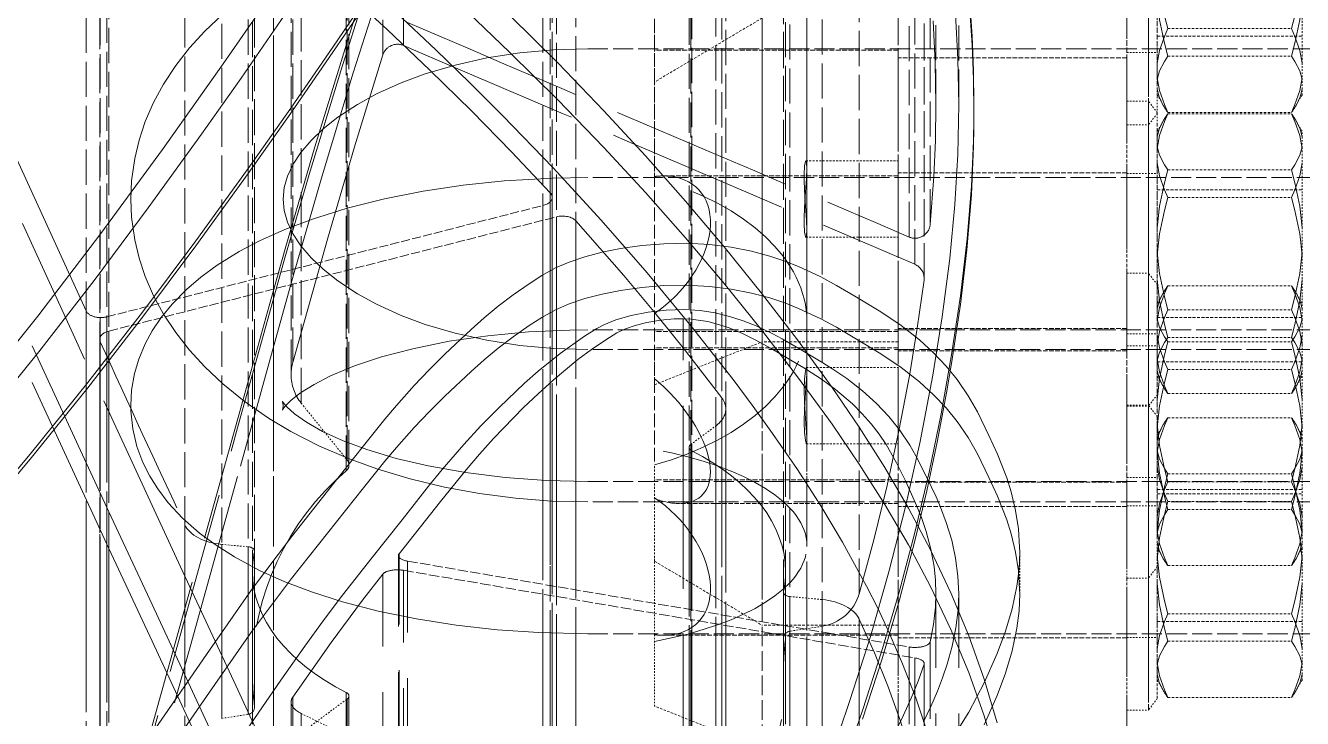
# Model space of a CAD drawing. Header units: millimetres. Extents: x 2913 to 35025, y 2470 to 25178.
# Drawn here: x 14540.7 to 14624.5, y 11922.1 to 11967.6 of the extents above; entities that cross this region are included whole.
import ezdxf

# ---------------------------------------------------------------- set-up
doc = ezdxf.new("R2010")
doc.units = ezdxf.units.MM
doc.linetypes.add('DASHED', pattern=[15, 12, -3])

# ---------------------------------------------------------------- blocks, each defined once
blk = doc.blocks.new('A$C637D7238')
at = {"color": 7, "linetype": 'DASHED', "lineweight": 13, "ltscale": 0.464721}
for p, q in [((198.301, 1132.197), (198.301, 1411.03)), ((213.301, 1132.197), (213.301, 1411.03))]:
    blk.add_line(p, q, dxfattribs=at)
at = {"color": 7, "linetype": 'DASHED', "lineweight": 13, "ltscale": 0.192189}
blk.add_line((164.47, 1179.779), (164.47, 1295.092), dxfattribs=at)
at = {"color": 7, "linetype": 'DASHED', "lineweight": 13, "ltscale": 0.192186}
blk.add_line((165.818, 1180.395), (165.818, 1295.707), dxfattribs=at)
at = {"color": 7, "linetype": 'DASHED', "lineweight": 13, "ltscale": 0.19221}
for p, q in [((200.769, 1176.542), (200.769, 1291.867)), ((202.269, 1176.521), (202.269, 1291.847))]:
    blk.add_line(p, q, dxfattribs=at)
at = {"color": 7, "linetype": 'DASHED', "lineweight": 13, "ltscale": 0.192253}
blk.add_line((200.394, 1168.654), (200.394, 1284.006), dxfattribs=at)
at = {"color": 7, "linetype": 'DASHED', "lineweight": 13, "ltscale": 0.192257}
for p, q in [((199.004, 1167.83), (199.004, 1283.184)), ((144.992, 1110.695), (144.992, 1226.049))]:
    blk.add_line(p, q, dxfattribs=at)
at = {"color": 7, "linetype": 'DASHED', "lineweight": 13, "ltscale": 0.192265}
blk.add_line((199.392, 1166.038), (199.392, 1281.397), dxfattribs=at)
at = {"color": 7, "linetype": 'DASHED', "lineweight": 13, "ltscale": 0.192269}
blk.add_line((199.99, 1164.997), (199.99, 1280.358), dxfattribs=at)
at = {"color": 7, "linetype": 'DASHED', "lineweight": 13, "ltscale": 0.192268}
blk.add_line((199.998, 1165.122), (199.998, 1280.483), dxfattribs=at)
at = {"color": 7, "linetype": 'DASHED', "lineweight": 13, "ltscale": 0.192289}
blk.add_line((158.556, 1159.595), (158.556, 1274.969), dxfattribs=at)
at = {"color": 7, "linetype": 'DASHED', "lineweight": 13, "ltscale": 0.192292}
blk.add_line((158.448, 1158.802), (158.448, 1274.177), dxfattribs=at)
at = {"color": 7, "linetype": 'DASHED', "lineweight": 13, "ltscale": 0.192297}
blk.add_line((159.11, 1156.932), (159.11, 1272.31), dxfattribs=at)
at = {"color": 7, "linetype": 'DASHED', "lineweight": 13, "ltscale": 0.192307}
blk.add_line((162.135, 1153.185), (162.135, 1268.569), dxfattribs=at)
at = {"color": 7, "linetype": 'DASHED', "lineweight": 13, "ltscale": 0.192308}
for p, q in [((162.245, 1152.873), (162.245, 1268.258)), ((184.565, 1125.623), (184.565, 1241.008)), ((184.675, 1125.312), (184.675, 1240.697))]:
    blk.add_line(p, q, dxfattribs=at)
at = {"color": 7, "linetype": 'DASHED', "lineweight": 13, "ltscale": 0.192309}
for p, q in [((162.069, 1152.494), (162.069, 1267.879)), ((184.741, 1126.001), (184.741, 1241.386))]:
    blk.add_line(p, q, dxfattribs=at)
at = {"color": 7, "linetype": 'DASHED', "lineweight": 13, "ltscale": 0.192321}
for p, q in [((195.729, 1144.426), (195.729, 1259.819)), ((151.464, 1134.099), (151.464, 1249.492))]:
    blk.add_line(p, q, dxfattribs=at)
at = {"color": 7, "linetype": 'DASHED', "lineweight": 13, "ltscale": 0.192323}
for p, q in [((191.187, 1141.969), (191.187, 1257.362)), ((193.301, 1142.293), (193.301, 1257.687)), ((190.764, 1141.478), (190.764, 1256.871)), ((190.768, 1141.415), (190.768, 1256.809)), ((155.905, 1139.238), (155.905, 1254.632)), ((190.905, 1139.24), (190.905, 1254.634)), ((156.043, 1137.063), (156.043, 1252.457)), ((156.047, 1137.001), (156.047, 1252.394)), ((153.896, 1136.245), (153.896, 1251.638)), ((155.623, 1136.51), (155.623, 1251.904))]:
    blk.add_line(p, q, dxfattribs=at)
at = {"color": 7, "linetype": 'DASHED', "lineweight": 13, "ltscale": 0.192303}
blk.add_line((186.314, 1123.289), (186.314, 1238.67), dxfattribs=at)
at = {"color": 7, "linetype": 'DASHED', "lineweight": 13, "ltscale": 0.192298}
blk.add_line((186.975, 1121.425), (186.975, 1236.803), dxfattribs=at)
at = {"color": 7, "linetype": 'DASHED', "lineweight": 13, "ltscale": 0.192294}
blk.add_line((186.716, 1120.215), (186.716, 1235.592), dxfattribs=at)
at = {"color": 7, "linetype": 'DASHED', "lineweight": 13, "ltscale": 0.192271}
blk.add_line((145.882, 1113.816), (145.882, 1229.179), dxfattribs=at)
at = {"color": 7, "linetype": 'DASHED', "lineweight": 13, "ltscale": 0.192272}
blk.add_line((145.917, 1114.076), (145.917, 1229.439), dxfattribs=at)
at = {"color": 7, "linetype": 'DASHED', "lineweight": 13, "ltscale": 0.192267}
blk.add_line((146.488, 1112.905), (146.488, 1228.266), dxfattribs=at)
at = {"color": 7, "linetype": 'DASHED', "lineweight": 13, "ltscale": 0.19226}
blk.add_line((146.351, 1111.346), (146.351, 1226.702), dxfattribs=at)
at = {"color": 7, "linetype": 'DASHED', "lineweight": 13, "ltscale": 0.106987}
for p, q in [((189.372, 1225.151), (189.372, 1160.958)), ((189.372, 1198.43), (189.372, 1134.238))]:
    blk.add_line(p, q, dxfattribs=at)
at = {"color": 7, "linetype": 'DASHED', "lineweight": 13, "ltscale": 0.192204}
blk.add_line((177.142, 1100.866), (177.142, 1216.188), dxfattribs=at)
at = {"color": 7, "linetype": 'DASHED', "lineweight": 13, "ltscale": 0.192201}
blk.add_line((175.866, 1100.423), (175.866, 1215.744), dxfattribs=at)
at = {"color": 7, "linetype": 'DASHED', "lineweight": 13, "ltscale": 0.192193}
blk.add_line((174.978, 1099.185), (174.978, 1214.501), dxfattribs=at)
at = {"color": 7, "linetype": 'DASHED', "lineweight": 13, "ltscale": 0.192184}
blk.add_line((175.461, 1097.798), (175.461, 1213.109), dxfattribs=at)
at = {"color": 7, "linetype": 'DASHED', "lineweight": 13, "ltscale": 0.192187}
blk.add_line((175.584, 1098.275), (175.584, 1213.588), dxfattribs=at)
at = {"color": 7, "linetype": 'DASHED', "lineweight": 13, "ltscale": 0.060293}
blk.add_line((192.301, 1208.503), (192.301, 1172.327), dxfattribs=at)
at = {"color": 7, "linetype": 'DASHED', "lineweight": 13, "ltscale": 0.328568}
blk.add_line((157.301, 1009.537), (157.301, 1206.678), dxfattribs=at)
at = {"color": 7, "linetype": 'DASHED', "lineweight": 13, "ltscale": 0.328569}
blk.add_line((192.301, 1009.537), (192.301, 1206.679), dxfattribs=at)
at = {"color": 7, "linetype": 'DASHED', "lineweight": 13, "ltscale": 0.068777}
blk.add_line((192.301, 1200.327), (192.301, 1159.061), dxfattribs=at)
at = {"color": 7, "linetype": 'DASHED', "lineweight": 13, "ltscale": 0.093789}
blk.add_line((189.372, 1198.627), (189.372, 1142.354), dxfattribs=at)
at = {"color": 7, "linetype": 'DASHED', "lineweight": 13, "ltscale": 0.374806}
for p, q in [((157.301, 973.363), (157.301, 1198.246)), ((192.301, 973.362), (192.301, 1198.246))]:
    blk.add_line(p, q, dxfattribs=at)
at = {"color": 7, "linetype": 'DASHED', "lineweight": 13, "ltscale": 0.075057}
blk.add_line((182.301, 1197.909), (182.301, 1152.875), dxfattribs=at)
at = {"color": 7, "linetype": 'DASHED', "lineweight": 13, "ltscale": 0.030065}
for p, q in [((213.301, 1177.148), (213.301, 1195.187)), ((214.725, 1177.148), (214.725, 1195.187)), ((214.725, 1175.187), (214.725, 1193.226)), ((213.301, 1147.41), (213.301, 1165.448)), ((214.725, 1147.41), (214.725, 1165.448)), ((214.725, 1145.449), (214.725, 1163.488))]:
    blk.add_line(p, q, dxfattribs=at)
at = {"color": 7, "linetype": 'DASHED', "lineweight": 13, "ltscale": 0.02781}
for p, q in [((215.301, 1177.751), (215.301, 1194.437)), ((215.301, 1148.012), (215.301, 1164.699))]:
    blk.add_line(p, q, dxfattribs=at)
at = {"color": 7, "linetype": 'DASHED', "lineweight": 13, "ltscale": 0.010101}
for p, q in [((215.301, 1179.233), (215.301, 1185.294)), ((224.801, 1179.233), (224.801, 1185.294)), ((215.301, 1149.495), (215.301, 1155.556)), ((224.801, 1149.495), (224.801, 1155.556)), ((215.301, 1140.844), (215.301, 1146.905)), ((224.801, 1140.844), (224.801, 1146.905))]:
    blk.add_line(p, q, dxfattribs=at)
at = {"color": 7, "linetype": 'DASHED', "lineweight": 13, "ltscale": 0.013712}
for p, q in [((189.372, 1182.203), (182.301, 1177.998)), ((182.301, 1146.56), (189.372, 1142.354))]:
    blk.add_line(p, q, dxfattribs=at)
at = {"color": 7, "linetype": 'DASHED', "lineweight": 13, "ltscale": 0.006839}
blk.add_line((182.301, 1182.101), (182.301, 1177.998), dxfattribs=at)
at = {"color": 7, "linetype": 'DASHED', "lineweight": 13, "ltscale": 0.066415}
blk.add_line((198.301, 1182.203), (198.301, 1142.354), dxfattribs=at)
at = {"color": 7, "linetype": 'DASHED', "lineweight": 13, "ltscale": 0.015833}
for p, q in [((215.301, 1180.999), (224.801, 1180.999)), ((215.301, 1170.927), (224.801, 1170.927)), ((215.301, 1162.551), (224.801, 1162.551)), ((215.301, 1159.636), (224.801, 1159.636)), ((215.301, 1151.261), (224.801, 1151.261)), ((215.301, 1150.986), (224.801, 1150.986)), ((215.301, 1142.61), (224.801, 1142.61))]:
    blk.add_line(p, q, dxfattribs=at)
at = {"color": 7, "linetype": 'DASHED', "lineweight": 13, "ltscale": 0.013529}
for p, q in [((215.992, 1181.502), (224.109, 1181.502)), ((215.992, 1179.692), (224.109, 1179.692)), ((215.992, 1176.008), (224.109, 1176.008)), ((215.992, 1175.917), (224.109, 1175.917)), ((215.992, 1172.233), (224.109, 1172.233)), ((215.992, 1170.423), (224.109, 1170.423)), ((215.992, 1164.627), (224.109, 1164.627)), ((215.992, 1163.055), (224.109, 1163.055)), ((215.992, 1161.245), (224.109, 1161.245)), ((215.992, 1160.943), (224.109, 1160.943)), ((215.992, 1159.133), (224.109, 1159.133)), ((215.992, 1157.56), (224.109, 1157.56)), ((215.992, 1155.976), (224.109, 1155.976)), ((215.992, 1152.292), (224.109, 1152.292)), ((215.992, 1151.765), (224.109, 1151.765)), ((215.992, 1150.482), (224.109, 1150.482)), ((215.992, 1149.954), (224.109, 1149.954)), ((215.992, 1146.27), (224.109, 1146.27)), ((215.992, 1143.114), (224.109, 1143.114)), ((215.992, 1141.304), (224.109, 1141.304)), ((215.992, 1137.62), (224.109, 1137.62))]:
    blk.add_line(p, q, dxfattribs=at)
at = {"color": 7, "linetype": 'DASHED', "lineweight": 13, "ltscale": 0.11017}
for p, q in [((177.923, 1180.187), (244.025, 1180.187)), ((177.923, 1151.798), (244.025, 1151.798)), ((177.923, 1141.798), (244.025, 1141.798))]:
    blk.add_line(p, q, dxfattribs=at)
at = {"color": 7, "linetype": 'DASHED', "lineweight": 13, "ltscale": 0.026667}
for p, q in [((198.301, 1180.087), (182.301, 1180.087)), ((198.301, 1161.639), (182.301, 1161.639)), ((198.301, 1160.549), (182.301, 1160.549)), ((198.301, 1151.898), (182.301, 1151.898))]:
    blk.add_line(p, q, dxfattribs=at)
at = {"color": 7, "linetype": 'DASHED', "lineweight": 13, "ltscale": 0.025}
for p, q in [((213.301, 1179.584), (198.301, 1179.584)), ((213.301, 1172.037), (198.301, 1172.037)), ((213.301, 1161.837), (198.301, 1161.837)), ((213.301, 1160.357), (198.301, 1160.357)), ((213.301, 1151.742), (198.301, 1151.742)), ((213.301, 1150.158), (198.301, 1150.158)), ((213.301, 1141.542), (198.301, 1141.542))]:
    blk.add_line(p, q, dxfattribs=at)
at = {"color": 7, "linetype": 'DASHED', "lineweight": 13, "ltscale": 0.003333}
for p, q in [((213.301, 1179.937), (215.301, 1179.937)), ((213.301, 1171.989), (215.301, 1171.989)), ((213.301, 1161.489), (215.301, 1161.489)), ((213.301, 1160.698), (215.301, 1160.698)), ((213.301, 1152.048), (215.301, 1152.048)), ((213.301, 1150.199), (215.301, 1150.199)), ((213.301, 1141.548), (215.301, 1141.548))]:
    blk.add_line(p, q, dxfattribs=at)
at = {"color": 7, "linetype": 'DASHED', "lineweight": 13, "ltscale": 0.001592}
for p, q in [((215.301, 1179.233), (215.301, 1178.278)), ((224.801, 1179.233), (224.801, 1178.278)), ((215.301, 1149.495), (215.301, 1148.54)), ((224.801, 1149.495), (224.801, 1148.54)), ((215.301, 1140.844), (215.301, 1139.889)), ((224.801, 1140.844), (224.801, 1139.889))]:
    blk.add_line(p, q, dxfattribs=at)
at = {"color": 7, "linetype": 'DASHED', "lineweight": 13, "ltscale": 0.010525}
for p, q in [((182.301, 1171.683), (182.301, 1177.998)), ((182.301, 1146.56), (182.301, 1152.875))]:
    blk.add_line(p, q, dxfattribs=at)
at = {"color": 7, "linetype": 'DASHED', "lineweight": 13, "ltscale": 0.001886}
for p, q in [((215.301, 1177.146), (215.301, 1178.278)), ((224.801, 1177.146), (224.801, 1178.278)), ((215.301, 1147.408), (215.301, 1148.54)), ((224.801, 1147.408), (224.801, 1148.54)), ((215.301, 1138.758), (215.301, 1139.889)), ((224.801, 1138.758), (224.801, 1139.889))]:
    blk.add_line(p, q, dxfattribs=at)
at = {"color": 7, "linetype": 'DASHED', "lineweight": 13, "ltscale": 0.003023}
for p, q in [((215.301, 1175.937), (215.301, 1177.751)), ((215.301, 1146.199), (215.301, 1148.012))]:
    blk.add_line(p, q, dxfattribs=at)
at = {"color": 7, "linetype": 'DASHED', "lineweight": 13, "ltscale": 0.003268}
for p, q in [((213.301, 1175.187), (213.301, 1177.148)), ((213.301, 1145.449), (213.301, 1147.41))]:
    blk.add_line(p, q, dxfattribs=at)
at = {"color": 7, "linetype": 'DASHED', "lineweight": 13, "ltscale": 0.001316}
for p, q in [((215.301, 1177.146), (215.696, 1176.462)), ((224.801, 1177.146), (224.406, 1176.462)), ((215.301, 1174.779), (215.696, 1175.463)), ((224.801, 1174.779), (224.406, 1175.463)), ((215.301, 1163.489), (215.696, 1164.173)), ((224.801, 1163.489), (224.406, 1164.173)), ((215.301, 1158.699), (215.696, 1158.015)), ((224.801, 1158.699), (224.406, 1158.015)), ((215.301, 1154.838), (215.696, 1155.522)), ((224.801, 1154.838), (224.406, 1155.522)), ((215.301, 1147.408), (215.696, 1146.725)), ((224.801, 1147.408), (224.406, 1146.725)), ((215.301, 1138.758), (215.696, 1138.074)), ((224.801, 1138.758), (224.406, 1138.074))]:
    blk.add_line(p, q, dxfattribs=at)
at = {"color": 7, "linetype": 'DASHED', "lineweight": 13, "ltscale": 0.000943375}
blk.add_line((203.269, 1175.954), (203.269, 1176.52), dxfattribs=at)
at = {"color": 7, "linetype": 'DASHED', "lineweight": 13, "ltscale": 0.002374}
for p, q in [((213.301, 1176.739), (214.725, 1176.739)), ((213.301, 1175.187), (214.725, 1175.187)), ((213.301, 1165.448), (214.725, 1165.448)), ((213.301, 1156.798), (214.725, 1156.798)), ((213.301, 1156.739), (214.725, 1156.739)), ((213.301, 1145.449), (214.725, 1145.449)), ((213.301, 1136.798), (214.725, 1136.798))]:
    blk.add_line(p, q, dxfattribs=at)
at = {"color": 7, "linetype": 'DASHED', "lineweight": 13, "ltscale": 0.03195}
for p, q in [((214.725, 1157.569), (214.725, 1176.739)), ((214.725, 1156.739), (214.725, 1175.909)), ((214.725, 1137.628), (214.725, 1156.798)), ((214.725, 1136.798), (214.725, 1155.968))]:
    blk.add_line(p, q, dxfattribs=at)
at = {"color": 7, "linetype": 'DASHED', "lineweight": 13, "ltscale": 0.001576}
for p, q in [((215.301, 1175.989), (214.725, 1176.739)), ((215.301, 1175.937), (214.725, 1175.187)), ((215.301, 1157.489), (214.725, 1156.739)), ((215.301, 1156.048), (214.725, 1156.798)), ((215.301, 1146.199), (214.725, 1145.449)), ((215.301, 1137.548), (214.725, 1136.798))]:
    blk.add_line(p, q, dxfattribs=at)
at = {"color": 7, "linetype": 'DASHED', "lineweight": 13, "ltscale": 0.001193}
blk.add_line((215.301, 1175.221), (215.301, 1175.937), dxfattribs=at)
at = {"color": 7, "linetype": 'DASHED', "lineweight": 13, "ltscale": 0.017619}
blk.add_line((213.301, 1164.616), (213.301, 1175.188), dxfattribs=at)
at = {"color": 7, "linetype": 'DASHED', "lineweight": 13, "ltscale": 0.020286}
blk.add_line((215.301, 1163.05), (215.301, 1175.221), dxfattribs=at)
at = {"color": 7, "linetype": 'DASHED', "lineweight": 13, "ltscale": 0.000639343}
for p, q in [((215.301, 1174.395), (215.301, 1174.779)), ((224.801, 1174.395), (224.801, 1174.779)), ((215.301, 1163.105), (215.301, 1163.489)), ((224.801, 1163.105), (224.801, 1163.489))]:
    blk.add_line(p, q, dxfattribs=at)
at = {"color": 7, "linetype": 'DASHED', "lineweight": 13, "ltscale": 0.001068}
for p, q in [((215.301, 1174.395), (215.301, 1173.755)), ((224.801, 1174.395), (224.801, 1173.755)), ((215.301, 1163.105), (215.301, 1162.465)), ((224.801, 1163.105), (224.801, 1162.465))]:
    blk.add_line(p, q, dxfattribs=at)
at = {"color": 7, "linetype": 'DASHED', "lineweight": 13, "ltscale": 0.008855}
for p, q in [((215.301, 1168.442), (215.301, 1173.755)), ((224.801, 1168.442), (224.801, 1173.755)), ((215.301, 1157.151), (215.301, 1162.465)), ((224.801, 1157.151), (224.801, 1162.465))]:
    blk.add_line(p, q, dxfattribs=at)
at = {"color": 7, "linetype": 'DASHED', "lineweight": 13, "ltscale": 0.010105}
for p, q in [((192.238, 1172.818), (198.301, 1172.818)), ((192.238, 1167.818), (198.301, 1167.818))]:
    blk.add_line(p, q, dxfattribs=at)
at = {"color": 7, "linetype": 'DASHED', "lineweight": 13, "ltscale": 0.11}
for p, q in [((243.922, 1171.739), (177.923, 1171.739)), ((243.922, 1161.739), (177.923, 1161.739)), ((243.922, 1160.449), (177.923, 1160.449)), ((243.922, 1150.449), (177.923, 1150.449))]:
    blk.add_line(p, q, dxfattribs=at)
at = {"color": 7, "linetype": 'DASHED', "lineweight": 13, "ltscale": 0.025658}
for p, q in [((198.301, 1171.839), (182.906, 1171.839)), ((198.301, 1141.698), (182.906, 1141.698))]:
    blk.add_line(p, q, dxfattribs=at)
at = {"color": 7, "linetype": 'DASHED', "lineweight": 13}
for p, q in [((175.461, 351.319), (175.461, 1170.73)), ((175.584, 351.018), (175.584, 1170.444)), ((174.978, 350.446), (174.978, 1169.897)), ((175.866, 349.668), (175.866, 1169.153)), ((177.142, 349.39), (177.142, 1168.886)), ((144.992, 343.259), (144.992, 1162.984)), ((146.351, 342.855), (146.351, 1162.593)), ((184.178, 229.754), (184.178, 1162.473)), ((145.882, 341.327), (145.882, 1161.11)), ((145.917, 341.167), (145.917, 1160.955)), ((146.488, 341.89), (146.488, 1161.657)), ((186.716, 337.39), (186.716, 1157.272)), ((186.975, 336.649), (186.975, 1156.547)), ((186.314, 335.51), (186.314, 1155.429)), ((184.675, 334.276), (184.675, 1154.216)), ((184.565, 334.087), (184.565, 1154.03)), ((184.741, 333.857), (184.741, 1153.803)), ((151.464, 328.953), (151.464, 1148.951)), ((153.896, 327.663), (153.896, 1147.666)), ((155.623, 327.504), (155.623, 1147.507)), ((156.043, 327.171), (156.043, 1147.176)), ((156.047, 327.209), (156.047, 1147.213)), ((165.487, 212.285), (165.487, 1146.934)), ((165.534, 212.417), (165.534, 1147.055)), ((155.905, 325.868), (155.905, 1145.874)), ((165.818, 211.234), (165.818, 1145.964)), ((166.093, 211.888), (166.093, 1146.568)), ((190.905, 325.867), (190.905, 1145.873)), ((164.47, 210.967), (164.47, 1145.717)), ((190.764, 324.529), (190.764, 1144.534)), ((190.768, 324.566), (190.768, 1144.571)), ((191.187, 324.236), (191.187, 1144.24)), ((200.769, 209.561), (200.769, 1144.411)), ((202.269, 209.565), (202.269, 1144.414)), ((193.301, 324.043), (193.301, 1144.045)), ((195.729, 322.773), (195.729, 1142.769)), ((199.004, 205.861), (199.004, 1140.937)), ((200.394, 206.21), (200.394, 1141.267)), ((199.392, 205.105), (199.392, 1140.219)), ((199.99, 204.666), (199.99, 1139.803)), ((199.998, 204.719), (199.998, 1139.853)), ((158.556, 202.404), (158.556, 1137.639)), ((162.069, 318), (162.069, 1137.944)), ((162.135, 317.593), (162.135, 1137.531)), ((162.245, 317.777), (162.245, 1137.718)), ((158.448, 202.074), (158.448, 1137.322)), ((159.11, 201.297), (159.11, 1136.572))]:
    blk.add_line(p, q, dxfattribs=at)
at = {"color": 7, "linetype": 'DASHED', "lineweight": 13, "ltscale": 0.049241}
blk.add_line((146.351, 1162.593), (174.978, 1169.897), dxfattribs=at)
at = {"color": 7, "linetype": 'DASHED', "lineweight": 13, "ltscale": 0.050532}
blk.add_line((146.488, 1161.657), (175.866, 1169.153), dxfattribs=at)
at = {"color": 7, "linetype": 'DASHED', "lineweight": 13, "ltscale": 0.00266}
for p, q in [((215.301, 1168.442), (215.301, 1166.846)), ((224.801, 1168.442), (224.801, 1166.846)), ((215.301, 1157.151), (215.301, 1155.556)), ((224.801, 1157.151), (224.801, 1155.556))]:
    blk.add_line(p, q, dxfattribs=at)
at = {"color": 7, "linetype": 'DASHED', "lineweight": 13, "ltscale": 0.010049}
blk.add_line((192.301, 1168.308), (192.301, 1162.279), dxfattribs=at)
at = {"color": 7, "linetype": 'DASHED', "lineweight": 13, "ltscale": 0.003579}
blk.add_line((215.301, 1164.698), (215.301, 1166.846), dxfattribs=at)
at = {"color": 7, "linetype": 'DASHED', "lineweight": 13, "ltscale": 0.005595}
blk.add_line((224.801, 1163.489), (224.801, 1166.846), dxfattribs=at)
at = {"color": 7, "linetype": 'DASHED', "lineweight": 13, "ltscale": 0.001575}
blk.add_line((215.301, 1164.699), (214.725, 1165.448), dxfattribs=at)
at = {"color": 7, "linetype": 'DASHED', "lineweight": 13, "ltscale": 0.012688}
for p, q in [((182.301, 1158.138), (189.372, 1160.958)), ((189.372, 1134.238), (182.301, 1137.058))]:
    blk.add_line(p, q, dxfattribs=at)
at = {"color": 7, "linetype": 'DASHED', "lineweight": 13, "ltscale": 0.014882}
for p, q in [((198.301, 1160.958), (189.372, 1160.958)), ((198.301, 1142.354), (189.372, 1142.354))]:
    blk.add_line(p, q, dxfattribs=at)
at = {"color": 7, "linetype": 'DASHED', "lineweight": 13, "ltscale": 0.003357}
blk.add_line((182.301, 1158.534), (182.301, 1160.549), dxfattribs=at)
at = {"color": 7, "linetype": 'DASHED', "lineweight": 13, "ltscale": 0.010047}
for p, q in [((192.272, 1159.268), (198.301, 1159.268)), ((192.272, 1154.268), (198.301, 1154.268))]:
    blk.add_line(p, q, dxfattribs=at)
at = {"color": 7, "linetype": 'DASHED', "lineweight": 13, "ltscale": 0.008026}
blk.add_line((159.11, 1156.932), (162.135, 1153.185), dxfattribs=at)
at = {"color": 7, "linetype": 'DASHED', "lineweight": 13, "ltscale": 0.003398}
blk.add_line((184.675, 1154.216), (186.314, 1155.429), dxfattribs=at)
at = {"color": 7, "linetype": 'DASHED', "lineweight": 13, "ltscale": 0.011463}
blk.add_line((192.301, 1154.476), (192.301, 1147.598), dxfattribs=at)
at = {"color": 7, "linetype": 'DASHED', "lineweight": 13, "ltscale": 0.023993}
blk.add_line((198.301, 1150.349), (183.905, 1150.349), dxfattribs=at)
at = {"color": 7, "linetype": 'DASHED', "lineweight": 13, "ltscale": 0.00289}
blk.add_line((153.896, 1147.666), (155.623, 1147.507), dxfattribs=at)
at = {"color": 7, "linetype": 'DASHED', "lineweight": 13, "ltscale": 0.008588}
blk.add_line((182.301, 1141.738), (182.301, 1146.891), dxfattribs=at)
at = {"color": 7, "linetype": 'DASHED', "lineweight": 13, "ltscale": 0.004585}
blk.add_line((206.269, 1144.414), (206.269, 1147.166), dxfattribs=at)
at = {"color": 7, "linetype": 'DASHED', "lineweight": 13, "ltscale": 0.00083847}
blk.add_line((224.801, 1147.408), (224.801, 1146.905), dxfattribs=at)
at = {"color": 7, "linetype": 'DASHED', "lineweight": 13, "ltscale": 0.05677}
blk.add_line((165.818, 1145.964), (199.392, 1140.219), dxfattribs=at)
at = {"color": 7, "linetype": 'DASHED', "lineweight": 13, "ltscale": 0.055649}
blk.add_line((166.093, 1146.568), (199.004, 1140.937), dxfattribs=at)
at = {"color": 7, "linetype": 'DASHED', "lineweight": 13, "ltscale": 0.014418}
for p, q in [((215.301, 1137.548), (215.301, 1146.199)), ((213.301, 1136.798), (213.301, 1145.449))]:
    blk.add_line(p, q, dxfattribs=at)
at = {"color": 7, "linetype": 'DASHED', "lineweight": 13, "ltscale": 0.003538}
blk.add_line((191.187, 1144.24), (193.301, 1144.045), dxfattribs=at)
at = {"color": 7, "linetype": 'DASHED', "lineweight": 13, "ltscale": 0.007801}
blk.add_line((182.301, 1141.738), (182.301, 1137.058), dxfattribs=at)
at = {"color": 7, "linetype": 'DASHED', "lineweight": 13, "ltscale": 0.003564}
blk.add_line((193.301, 1142.293), (191.187, 1141.969), dxfattribs=at)
at = {"color": 7, "linetype": 'DASHED', "lineweight": 13, "ltscale": 0.013527}
blk.add_line((198.301, 1142.354), (198.301, 1134.238), dxfattribs=at)
at = {"color": 7, "linetype": 'DASHED', "lineweight": 13, "ltscale": 0.000103974}
blk.add_line((190.764, 1141.478), (190.768, 1141.415), dxfattribs=at)
at = {"color": 7, "linetype": 'DASHED', "lineweight": 13, "ltscale": 0.006273}
blk.add_line((159.11, 1135.292), (162.135, 1137.531), dxfattribs=at)
at = {"color": 7, "linetype": 'DASHED', "lineweight": 13, "ltscale": 0.000103594}
blk.add_line((156.047, 1137.001), (156.043, 1137.063), dxfattribs=at)
at = {"color": 7, "linetype": 'DASHED', "lineweight": 13, "ltscale": 0.005629}
blk.add_line((159.11, 1136.572), (162.135, 1135.071), dxfattribs=at)
at = {"color": 7, "linetype": 'DASHED', "lineweight": 13, "ltscale": 0.002911}
blk.add_line((153.896, 1136.245), (155.623, 1136.51), dxfattribs=at)
at = {"color": 7, "linetype": 'DASHED', "lineweight": 13}
for points in [[(137.584, 1154.993), (141.879, 1160.299), (145.516, 1164.986), (149.075, 1169.744), (152.573, 1174.576), (155.165, 1178.248), (160.261, 1185.673)], [(137.447, 1148.971), (141.32, 1153.592), (145.103, 1158.283), (148.687, 1162.904), (152.192, 1167.586), (155.629, 1172.326), (158.428, 1176.29), (161.196, 1180.288), (165.151, 1186.139)], [(137.447, 1148.632), (141.32, 1153.253), (145.103, 1157.943), (148.687, 1162.564), (152.192, 1167.247), (155.629, 1171.987), (158.428, 1175.95), (161.196, 1179.949), (165.151, 1185.799)], [(172.809, 1182.357), (175.945, 1179.251), (178.971, 1176.119), (181.698, 1173.167), (184.328, 1170.193), (186.864, 1167.195), (189.332, 1164.143), (191.694, 1161.077), (193.95, 1157.968), (195.734, 1155.346), (197.414, 1152.699), (198.968, 1150.038), (200.434, 1147.271), (201.754, 1144.481), (202.924, 1141.666), (203.939, 1138.824), (204.8, 1135.953)], [(170.048, 1182.581), (172.809, 1179.946), (175.945, 1176.839), (178.971, 1173.708), (181.698, 1170.756), (184.328, 1167.781), (186.864, 1164.783), (189.332, 1161.732), (191.694, 1158.665), (193.95, 1155.557), (195.734, 1152.934), (197.414, 1150.288), (198.968, 1147.626), (200.434, 1144.859), (201.754, 1142.07), (202.924, 1139.255), (203.939, 1136.413), (204.8, 1133.541)], [(153.081, 1135.617), (149.331, 1143.724), (146.487, 1149.799), (139.467, 1165.013)], [(157.775, 1132.032), (154.695, 1138.699), (151.197, 1146.198), (144.248, 1161.206), (140.82, 1168.72)], [(165.377, 1182.514), (167.944, 1180.101), (170.173, 1177.947), (172.346, 1175.786), (175.648, 1172.368), (178.802, 1168.931), (181.819, 1165.47), (184.707, 1161.979), (187.453, 1158.474), (188.771, 1156.711), (190.046, 1154.942), (191.674, 1152.574), (193.208, 1150.199), (194.639, 1147.817), (196.221, 1144.926), (196.95, 1143.475), (197.636, 1142.019), (198.587, 1139.822), (199.443, 1137.607), (200.203, 1135.37)], [(153.081, 1133.205), (149.331, 1141.312), (146.487, 1147.387), (139.467, 1162.601)], [(99.388, 1227.881), (104.397, 1225.168), (108.803, 1222.689), (113.135, 1220.164), (117.395, 1217.595), (121.582, 1214.983), (125.696, 1212.33), (129.734, 1209.637), (133.691, 1206.903), (137.56, 1204.127), (141.813, 1200.942), (145.956, 1197.701), (150.007, 1194.4), (153.992, 1191.038), (159.43, 1186.288), (162.109, 1183.875), (164.749, 1181.442), (167.557, 1178.78), (170.285, 1176.105), (172.919, 1173.423), (175.461, 1170.73)], [(148.738, 1133.63), (154.927, 1155.835), (156.996, 1163.315), (158.049, 1167.052), (159.995, 1173.739), (162.359, 1181.392), (165.758, 1192.109)], [(142.483, 1110.428), (155.004, 1155.548), (157.019, 1162.831), (158.044, 1166.469), (159.626, 1171.933), (161.7, 1178.738), (164.441, 1187.361)], [(203.269, 1176.52), (203.239, 1178.751), (203.151, 1180.981), (203.003, 1183.233)], [(203.269, 1175.954), (203.239, 1178.183), (203.151, 1180.41), (203.003, 1182.663)], [(146.769, 1122.832), (151.718, 1140.554), (155.125, 1152.787), (157.436, 1161.168), (158.607, 1165.355), (160.411, 1171.624), (162.527, 1178.598), (164.964, 1186.271)], [(202.269, 1176.521), (202.215, 1179.5), (202.056, 1182.478)], [(200.585, 1182.011), (200.722, 1179.276), (200.769, 1176.542)], [(99.388, 1117.635), (104.397, 1122.168), (108.803, 1126.309), (113.135, 1130.527), (117.395, 1134.819), (121.582, 1139.182), (125.696, 1143.614), (129.734, 1148.113), (133.691, 1152.681), (137.56, 1157.318), (141.813, 1162.638), (145.956, 1168.052), (150.007, 1173.567), (153.992, 1179.183), (156.721, 1183.128), (159.43, 1187.119), (162.109, 1191.15), (164.749, 1195.214), (167.557, 1199.66), (170.285, 1204.129), (172.919, 1208.61), (175.461, 1213.109)], [(147.923, 1170.318), (147.974, 1171.508), (148.18, 1172.982), (148.471, 1174.19), (148.875, 1175.401), (149.422, 1176.66), (150.074, 1177.862), (150.875, 1179.08), (151.781, 1180.239), (152.777, 1181.33), (153.964, 1182.448), (155.368, 1183.582), (156.966, 1184.684), (158.43, 1185.555), (160.274, 1186.499), (162.221, 1187.341), (164.084, 1188.02), (166.267, 1188.679), (168.516, 1189.22), (170.82, 1189.642), (173.165, 1189.944), (175.537, 1190.126), (177.923, 1190.187)], [(215.301, 1185.294), (215.451, 1183.891), (215.763, 1182.351), (215.992, 1181.502)], [(224.801, 1185.294), (224.65, 1183.891), (224.338, 1182.351), (224.109, 1181.502)], [(215.301, 1183.484), (215.451, 1182.081), (215.763, 1180.541), (215.992, 1179.692)], [(224.801, 1183.484), (224.65, 1182.081), (224.338, 1180.541), (224.109, 1179.692)], [(144.992, 1162.984), (140.674, 1172.421), (137.615, 1178.92), (136.029, 1182.163)], [(215.301, 1179.233), (215.451, 1180.073), (215.763, 1180.995), (215.992, 1181.502)], [(224.801, 1179.233), (224.65, 1180.073), (224.338, 1180.995), (224.109, 1181.502)], [(157.923, 1170.318), (157.996, 1171.072), (158.215, 1171.829), (158.591, 1172.618), (159.091, 1173.375), (159.764, 1174.17), (160.545, 1174.918), (161.51, 1175.686), (162.8, 1176.534), (164.056, 1177.219), (165.667, 1177.949), (167.255, 1178.536), (169.213, 1179.115), (171.287, 1179.577), (173.449, 1179.913), (175.671, 1180.118), (177.923, 1180.187)], [(164.47, 1179.779), (162.606, 1173.746), (160.831, 1167.695), (158.556, 1159.595)], [(215.301, 1178.171), (215.451, 1178.734), (215.763, 1179.352), (215.992, 1179.692)], [(224.801, 1178.171), (224.65, 1178.734), (224.338, 1179.352), (224.109, 1179.692)], [(215.301, 1178.278), (215.451, 1177.438), (215.763, 1176.516), (215.992, 1176.008)], [(224.801, 1178.278), (224.65, 1177.438), (224.338, 1176.516), (224.109, 1176.008)], [(215.301, 1177.53), (215.432, 1177.018), (215.696, 1176.462)], [(224.801, 1177.53), (224.669, 1177.018), (224.406, 1176.462)], [(194.433, 1135.403), (195.126, 1137.427), (196.467, 1141.625), (197.684, 1145.856), (198.773, 1150.122), (199.732, 1154.424), (200.56, 1158.764), (201.173, 1162.584), (201.673, 1166.431), (202.01, 1169.965), (202.204, 1173.242), (202.269, 1176.521)], [(194.438, 1132.461), (195.956, 1136.759), (197.206, 1140.625), (198.353, 1144.52), (199.392, 1148.445), (200.322, 1152.399), (201.113, 1156.235), (201.8, 1160.098), (202.377, 1163.971), (202.815, 1167.717), (203.097, 1171.162), (203.248, 1174.641), (203.269, 1176.52)], [(195.957, 1136.197), (197.218, 1140.096), (198.372, 1144.025), (199.418, 1147.984), (200.175, 1151.172), (200.859, 1154.379), (201.471, 1157.606), (201.8, 1159.536), (202.378, 1163.41), (202.8, 1166.994), (203.097, 1170.599), (203.241, 1173.801), (203.269, 1175.954)], [(200.769, 1176.542), (200.735, 1174.173), (200.632, 1171.809), (200.394, 1168.654)], [(215.301, 1173.648), (215.451, 1174.487), (215.763, 1175.409), (215.992, 1175.917)], [(224.801, 1173.648), (224.65, 1174.487), (224.338, 1175.409), (224.109, 1175.917)], [(215.301, 1174.395), (215.432, 1174.908), (215.696, 1175.463)], [(224.801, 1174.395), (224.669, 1174.908), (224.406, 1175.463)], [(215.301, 1173.755), (215.451, 1173.192), (215.763, 1172.574), (215.992, 1172.233)], [(224.801, 1173.755), (224.65, 1173.192), (224.338, 1172.574), (224.109, 1172.233)], [(192.238, 1172.818), (192.234, 1172.817), (192.227, 1172.813), (192.22, 1172.806), (192.206, 1172.779), (192.151, 1172.49), (192.122, 1171.94), (192.125, 1171.485), (192.174, 1170.48), (192.28, 1168.936), (192.301, 1168.308)], [(192.301, 1172.327), (192.282, 1172.7), (192.26, 1172.794)], [(215.301, 1172.693), (215.451, 1171.853), (215.763, 1170.931), (215.992, 1170.423)], [(224.801, 1172.693), (224.65, 1171.853), (224.338, 1170.931), (224.109, 1170.423)], [(147.923, 1156.768), (147.979, 1157.774), (148.173, 1158.88), (148.446, 1159.806), (148.869, 1160.824), (149.335, 1161.684), (149.914, 1162.549), (150.633, 1163.434), (151.576, 1164.392), (152.529, 1165.203), (153.592, 1165.978), (155.039, 1166.871), (156.382, 1167.576), (158.038, 1168.319), (159.85, 1169.006), (162.137, 1169.723), (164.576, 1170.338), (167.109, 1170.84), (169.732, 1171.232), (172.423, 1171.513), (175.62, 1171.7), (177.923, 1171.739)], [(192.238, 1167.818), (192.234, 1167.818), (192.227, 1167.822), (192.22, 1167.83), (192.206, 1167.856), (192.151, 1168.146), (192.122, 1168.695), (192.125, 1169.15), (192.174, 1170.155), (192.28, 1171.699), (192.301, 1172.327)], [(215.301, 1168.442), (215.451, 1169.844), (215.763, 1171.384), (215.992, 1172.233)], [(224.801, 1168.442), (224.65, 1169.844), (224.338, 1171.384), (224.109, 1172.233)], [(147.923, 1170.318), (147.974, 1169.127), (148.18, 1167.653), (148.471, 1166.445), (148.875, 1165.234), (149.422, 1163.976), (150.074, 1162.774), (150.875, 1161.555), (151.781, 1160.396), (152.777, 1159.305), (153.964, 1158.187), (155.368, 1157.053), (156.966, 1155.951), (158.43, 1155.08), (160.274, 1154.136), (162.221, 1153.294), (164.084, 1152.615), (166.267, 1151.956), (168.516, 1151.415), (170.82, 1150.993), (173.165, 1150.691), (175.537, 1150.509), (177.923, 1150.449)], [(157.923, 1170.318), (157.996, 1169.563), (158.215, 1168.806), (158.591, 1168.017), (159.091, 1167.26), (159.764, 1166.466), (160.545, 1165.717), (161.51, 1164.949), (162.8, 1164.101), (164.056, 1163.416), (165.667, 1162.687), (167.255, 1162.099), (169.213, 1161.521), (171.287, 1161.058), (173.449, 1160.722), (175.671, 1160.517), (177.923, 1160.449)], [(215.301, 1166.632), (215.451, 1168.034), (215.763, 1169.574), (215.992, 1170.423)], [(224.801, 1166.632), (224.65, 1168.034), (224.338, 1169.574), (224.109, 1170.423)], [(177.142, 1168.886), (180.286, 1165.296), (182.263, 1162.934), (184.183, 1160.557), (186.716, 1157.272)], [(192.301, 1168.308), (192.282, 1167.935), (192.26, 1167.841)], [(184.406, 1167.416), (182.912, 1167.391), (181.459, 1167.275), (180.07, 1167.081), (178.854, 1166.838), (177.719, 1166.537), (176.701, 1166.187), (175.811, 1165.798), (174.903, 1165.302), (174.068, 1164.766), (173.02, 1164.029), (172.042, 1163.283), (171.123, 1162.528), (170.256, 1161.768), (168.538, 1160.14), (167.518, 1159.117), (166.533, 1158.084), (165.364, 1156.778), (164.607, 1155.883), (163.19, 1154.126), (160.836, 1151.151), (158.473, 1148.17), (155.857, 1144.674), (153.081, 1140.723), (149.331, 1135.286)], [(206.269, 1147.166), (206.266, 1147.459), (206.187, 1148.679), (206.002, 1149.896), (205.715, 1151.11), (205.427, 1152.032), (204.822, 1153.573), (204.254, 1154.813), (203.489, 1156.353), (202.881, 1157.418), (202.155, 1158.485), (201.439, 1159.366), (200.617, 1160.235), (199.685, 1161.086), (198.486, 1162.027), (197.15, 1162.925), (195.446, 1163.955), (194.239, 1164.657), (193.208, 1165.215), (191.76, 1165.896), (190.858, 1166.253), (189.873, 1166.582), (188.667, 1166.904), (187.341, 1167.163), (185.909, 1167.338), (184.406, 1167.416)], [(215.301, 1166.846), (215.451, 1165.444), (215.763, 1163.903), (215.992, 1163.055)], [(224.801, 1166.846), (224.65, 1165.444), (224.338, 1163.903), (224.109, 1163.055)], [(215.301, 1165.036), (215.451, 1163.633), (215.763, 1162.093), (215.992, 1161.245)], [(224.801, 1165.036), (224.65, 1163.633), (224.338, 1162.093), (224.109, 1161.245)], [(184.406, 1164.665), (182.912, 1164.64), (181.459, 1164.524), (180.07, 1164.33), (178.854, 1164.087), (177.719, 1163.786), (176.701, 1163.436), (175.811, 1163.047), (174.903, 1162.551), (174.068, 1162.015), (173.02, 1161.278), (172.042, 1160.531), (171.123, 1159.777), (170.256, 1159.017), (168.538, 1157.389), (167.518, 1156.366), (166.533, 1155.333), (165.364, 1154.027), (164.607, 1153.133), (163.19, 1151.375), (160.836, 1148.4), (158.473, 1145.419), (155.857, 1141.922), (153.081, 1137.971), (149.331, 1132.535)], [(206.269, 1144.414), (206.266, 1144.708), (206.187, 1145.928), (206.002, 1147.145), (205.715, 1148.359), (205.427, 1149.281), (204.822, 1150.822), (204.254, 1152.062), (203.489, 1153.602), (202.881, 1154.667), (202.155, 1155.734), (201.439, 1156.615), (200.617, 1157.484), (199.685, 1158.335), (198.486, 1159.276), (197.15, 1160.173), (195.446, 1161.204), (194.239, 1161.905), (193.208, 1162.464), (191.76, 1163.145), (190.858, 1163.502), (189.873, 1163.831), (188.667, 1164.153), (187.341, 1164.411), (185.909, 1164.587), (184.406, 1164.665)], [(199.99, 1164.997), (199.547, 1161.851), (199.03, 1158.723), (198.342, 1155.111), (197.562, 1151.524), (196.691, 1147.962), (195.729, 1144.426)], [(215.301, 1162.357), (215.451, 1163.197), (215.763, 1164.119), (215.992, 1164.627)], [(224.801, 1162.357), (224.65, 1163.197), (224.338, 1164.119), (224.109, 1164.627)], [(215.301, 1163.105), (215.432, 1163.617), (215.696, 1164.173)], [(224.801, 1163.105), (224.669, 1163.617), (224.406, 1164.173)], [(184.24, 1163.071), (183.068, 1163.036), (181.889, 1162.903), (180.769, 1162.685), (179.769, 1162.396), (178.979, 1162.072), (178.521, 1161.834), (177.704, 1161.331), (176.103, 1160.194), (174.659, 1159.027), (173.768, 1158.239), (172.097, 1156.644), (170.907, 1155.438), (169.775, 1154.223), (168.366, 1152.585), (167.475, 1151.486), (165.735, 1149.283), (163.76, 1146.804), (161.812, 1144.324), (160.56, 1142.659), (159.348, 1140.989), (157.775, 1138.758), (154.695, 1134.287)], [(202.269, 1144.414), (202.217, 1145.589), (202.062, 1146.763), (201.807, 1147.934), (201.452, 1149.1), (201.068, 1150.106), (200.782, 1150.774), (200.161, 1152.106), (199.462, 1153.482), (199.069, 1154.167), (198.388, 1155.189), (197.687, 1156.061), (196.877, 1156.918), (195.956, 1157.749), (194.928, 1158.546), (194.005, 1159.171), (193.349, 1159.583), (191.933, 1160.428), (190.685, 1161.145), (190.02, 1161.5), (188.964, 1162.002), (188.121, 1162.338), (187.231, 1162.626), (186.29, 1162.853), (185.294, 1163.005), (184.24, 1163.071)], [(215.301, 1160.785), (215.451, 1161.625), (215.763, 1162.547), (215.992, 1163.055)], [(224.801, 1160.785), (224.65, 1161.625), (224.338, 1162.547), (224.109, 1163.055)], [(157.923, 1156.768), (157.898, 1156.552), (157.876, 1156.479), (157.877, 1156.482), (157.887, 1156.499), (158.045, 1156.718), (158.441, 1157.118), (159.06, 1157.602), (159.958, 1158.165), (161.036, 1158.717), (162.603, 1159.369), (164.376, 1159.961), (166.436, 1160.505), (168.816, 1160.987), (171.359, 1161.357), (174.018, 1161.606), (176.745, 1161.727), (177.923, 1161.739)], [(184.178, 1162.473), (183.598, 1162.463), (182.699, 1162.383), (181.795, 1162.229), (181.019, 1162.031), (180.397, 1161.808), (179.835, 1161.538), (179.096, 1161.093), (178.157, 1160.451), (177.273, 1159.795), (175.641, 1158.446), (174.654, 1157.547), (173.708, 1156.637), (171.729, 1154.612)], [(200.769, 1144.411), (200.738, 1145.31), (200.646, 1146.208), (200.44, 1147.356), (200.136, 1148.5), (199.814, 1149.436), (199.436, 1150.371), (198.788, 1151.784), (198.183, 1153.006), (197.5, 1154.208), (197.043, 1154.89), (196.525, 1155.564), (195.939, 1156.231), (195.286, 1156.884), (194.188, 1157.827), (193.251, 1158.51), (192.217, 1159.179), (189.962, 1160.517), (188.908, 1161.095), (188.066, 1161.505), (187.206, 1161.861), (186.501, 1162.098), (185.803, 1162.279), (184.7, 1162.447), (184.178, 1162.473)], [(215.301, 1162.465), (215.451, 1161.902), (215.763, 1161.283), (215.992, 1160.943)], [(224.801, 1162.465), (224.65, 1161.902), (224.338, 1161.283), (224.109, 1160.943)], [(215.301, 1161.402), (215.451, 1160.563), (215.763, 1159.641), (215.992, 1159.133)], [(215.301, 1159.723), (215.451, 1160.286), (215.763, 1160.904), (215.992, 1161.245)], [(215.301, 1157.151), (215.451, 1158.554), (215.763, 1160.094), (215.992, 1160.943)], [(224.801, 1161.402), (224.65, 1160.563), (224.338, 1159.641), (224.109, 1159.133)], [(224.801, 1159.723), (224.65, 1160.286), (224.338, 1160.904), (224.109, 1161.245)], [(224.801, 1157.151), (224.65, 1158.554), (224.338, 1160.094), (224.109, 1160.943)], [(192.26, 1155.234), (192.14, 1156.972), (192.121, 1157.857), (192.145, 1158.531), (192.201, 1159.036), (192.251, 1159.241), (192.261, 1159.26), (192.266, 1159.265), (192.27, 1159.268), (192.272, 1159.268)], [(192.272, 1159.268), (192.274, 1159.268), (192.278, 1159.266), (192.282, 1159.261), (192.288, 1159.245), (192.301, 1159.061)], [(215.301, 1159.83), (215.451, 1158.991), (215.763, 1158.069), (215.992, 1157.56)], [(224.801, 1159.83), (224.65, 1158.991), (224.338, 1158.069), (224.109, 1157.56)], [(215.301, 1155.341), (215.451, 1156.744), (215.763, 1158.284), (215.992, 1159.133)], [(215.301, 1159.082), (215.432, 1158.57), (215.696, 1158.015)], [(224.801, 1155.341), (224.65, 1156.744), (224.338, 1158.284), (224.109, 1159.133)], [(224.801, 1159.082), (224.669, 1158.57), (224.406, 1158.015)], [(192.26, 1158.302), (192.14, 1156.564), (192.121, 1155.68), (192.145, 1155.006), (192.201, 1154.501), (192.251, 1154.295), (192.261, 1154.277), (192.266, 1154.271), (192.27, 1154.269), (192.272, 1154.268)], [(177.923, 1141.798), (174.702, 1141.875), (171.971, 1142.063), (169.289, 1142.362), (166.68, 1142.773), (164.163, 1143.293), (161.826, 1143.903), (159.85, 1144.531), (158.038, 1145.218), (156.382, 1145.961), (154.726, 1146.845), (153.524, 1147.605), (152.441, 1148.403), (151.327, 1149.381), (150.384, 1150.391), (149.693, 1151.299), (149.169, 1152.138), (148.716, 1153.046), (148.33, 1154.082), (148.053, 1155.243), (147.929, 1156.432), (147.923, 1156.768)], [(177.923, 1151.798), (175.181, 1151.863), (172.487, 1152.058), (169.889, 1152.377), (167.433, 1152.812), (165.338, 1153.305), (163.409, 1153.883), (161.853, 1154.462), (160.503, 1155.08), (159.455, 1155.672), (158.678, 1156.219), (158.167, 1156.682), (157.913, 1156.994), (157.876, 1157.057), (157.876, 1157.059), (157.888, 1157.024), (157.922, 1156.806), (157.923, 1156.768)], [(215.301, 1153.707), (215.451, 1154.546), (215.763, 1155.468), (215.992, 1155.976)], [(224.801, 1153.707), (224.65, 1154.546), (224.338, 1155.468), (224.109, 1155.976)], [(215.301, 1155.556), (215.451, 1154.153), (215.763, 1152.613), (215.992, 1151.765)], [(215.301, 1154.454), (215.432, 1154.967), (215.696, 1155.522)], [(224.801, 1155.556), (224.65, 1154.153), (224.338, 1152.613), (224.109, 1151.765)], [(224.801, 1154.454), (224.669, 1154.967), (224.406, 1155.522)], [(171.729, 1154.612), (170.808, 1153.593), (169.93, 1152.565), (168.256, 1150.488), (165.534, 1147.055)], [(192.272, 1154.268), (192.274, 1154.269), (192.278, 1154.271), (192.282, 1154.276), (192.288, 1154.292), (192.301, 1154.476)], [(215.301, 1153.814), (215.451, 1153.251), (215.763, 1152.633), (215.992, 1152.292)], [(215.301, 1153.746), (215.451, 1152.343), (215.763, 1150.803), (215.992, 1149.954)], [(224.801, 1153.814), (224.65, 1153.251), (224.338, 1152.633), (224.109, 1152.292)], [(224.801, 1153.746), (224.65, 1152.343), (224.338, 1150.803), (224.109, 1149.954)], [(215.301, 1152.751), (215.451, 1151.912), (215.763, 1150.99), (215.992, 1150.482)], [(224.801, 1152.751), (224.65, 1151.912), (224.338, 1150.99), (224.109, 1150.482)], [(215.301, 1148.501), (215.451, 1149.903), (215.763, 1151.443), (215.992, 1152.292)], [(215.301, 1149.495), (215.451, 1150.334), (215.763, 1151.256), (215.992, 1151.765)], [(224.801, 1148.501), (224.65, 1149.903), (224.338, 1151.443), (224.109, 1152.292)], [(224.801, 1149.495), (224.65, 1150.334), (224.338, 1151.256), (224.109, 1151.765)], [(215.301, 1146.691), (215.451, 1148.093), (215.763, 1149.633), (215.992, 1150.482)], [(215.301, 1148.433), (215.451, 1148.996), (215.763, 1149.614), (215.992, 1149.954)], [(224.801, 1146.691), (224.65, 1148.093), (224.338, 1149.633), (224.109, 1150.482)], [(224.801, 1148.433), (224.65, 1148.996), (224.338, 1149.614), (224.109, 1149.954)], [(215.301, 1148.54), (215.451, 1147.7), (215.763, 1146.778), (215.992, 1146.27)], [(224.801, 1148.54), (224.65, 1147.7), (224.338, 1146.778), (224.109, 1146.27)], [(215.301, 1147.792), (215.432, 1147.28), (215.696, 1146.725)], [(224.801, 1147.792), (224.669, 1147.28), (224.406, 1146.725)], [(201.754, 1134.779), (202.924, 1136.666), (203.939, 1138.572), (204.8, 1140.497), (205.343, 1141.961), (205.779, 1143.438), (206.088, 1144.928), (206.224, 1146.047), (206.269, 1147.166)], [(215.301, 1146.905), (215.451, 1145.503), (215.763, 1143.962), (215.992, 1143.114)], [(224.801, 1146.905), (224.65, 1145.503), (224.338, 1143.962), (224.109, 1143.114)], [(164.47, 1145.717), (163.135, 1144.003), (161.085, 1141.235), (158.556, 1137.639)], [(215.301, 1145.095), (215.451, 1143.693), (215.763, 1142.152), (215.992, 1141.304)], [(224.801, 1145.095), (224.65, 1143.693), (224.338, 1142.152), (224.109, 1141.304)], [(199.966, 1136.03), (200.437, 1137.03), (200.867, 1138.038), (201.203, 1138.917), (201.502, 1139.802), (201.835, 1140.989), (202.081, 1142.183), (202.228, 1143.381), (202.269, 1144.414)], [(203.939, 1135.821), (204.8, 1137.746), (205.343, 1139.21), (205.779, 1140.687), (206.088, 1142.177), (206.224, 1143.295), (206.269, 1144.414)], [(200.394, 1141.267), (200.614, 1142.408), (200.74, 1143.551), (200.769, 1144.411)], [(195.729, 1142.769), (196.734, 1140.554), (197.64, 1138.322), (198.447, 1136.069), (199.156, 1133.79), (199.602, 1132.138), (199.99, 1130.474)], [(215.301, 1140.844), (215.451, 1141.684), (215.763, 1142.606), (215.992, 1143.114)], [(224.801, 1140.844), (224.65, 1141.684), (224.338, 1142.606), (224.109, 1143.114)], [(215.301, 1139.782), (215.451, 1140.345), (215.763, 1140.963), (215.992, 1141.304)], [(224.801, 1139.782), (224.65, 1140.345), (224.338, 1140.963), (224.109, 1141.304)], [(215.301, 1139.889), (215.451, 1139.05), (215.763, 1138.128), (215.992, 1137.62)], [(224.801, 1139.889), (224.65, 1139.05), (224.338, 1138.128), (224.109, 1137.62)], [(195.729, 1131.558), (196.41, 1132.547), (197.047, 1133.541), (197.828, 1134.875), (198.531, 1136.22), (199.156, 1137.58), (199.602, 1138.687), (199.99, 1139.803)], [(215.301, 1139.141), (215.432, 1138.629), (215.696, 1138.074)], [(224.801, 1139.141), (224.669, 1138.629), (224.406, 1138.074)]]:
    blk.add_lwpolyline(points, dxfattribs=at)
for centre, radius, start, end in [((28698.965, 67847.832), 72515.311, 246.82917565, 246.85746629), ((165.424, 1179.475), 1.001, 66.79003, 162.37287), ((28696.636, 67851.282), 72519.059, 246.83220825, 246.86105897), ((220.263, 1179.122), 5.285, 210.21234, 216.09547), ((220.263, 1172.804), 5.285, 143.90453, 149.78766), ((219.839, 1179.122), 5.285, 323.90453, 329.78766), ((219.839, 1172.804), 5.285, 30.21234, 36.09547), ((192.228, 1172.788), 0.0318, 11.69362, 72.49842), ((182.915, 1167.183), 4.656, 90.11553, 97.58293), ((182.91, 1167.793), 4.046, 84.23053, 90.06291), ((199.399, 1168.749), 1, 246.75688, 354.55059), ((192.228, 1167.848), 0.0318, 287.50158, 348.30638), ((199.002, 1165.121), 0.996, 0.06184, 66.94054), ((199.006, 1165.122), 0.992, 352.73684, 359.99757), ((220.263, 1161.513), 5.285, 143.90453, 149.78766), ((219.839, 1161.513), 5.285, 30.21234, 36.09547), ((1216.482, 1648.366), 1176.298, 204.479025, 205.123125), ((161.422, 1158.802), 2.974, 164.53276, 179.99534), ((161.426, 1158.803), 2.977, 180.01215, 218.93761), ((174.209, 1148.788), 12.668, 44.02942, 50.29977), ((181.036, 1159.313), 11.268, 354.85395, 358.71792), ((220.263, 1160.674), 5.285, 210.21234, 216.09547), ((219.839, 1160.674), 5.285, 323.90453, 329.78766), ((220.263, 1152.863), 5.285, 143.90453, 149.78766), ((219.839, 1152.863), 5.285, 30.21234, 36.09547), ((181.035, 1154.224), 11.269, 1.28247, 5.1459), ((161.749, 1152.873), 0.496, 310.17469, 359.96471), ((161.749, 1152.873), 0.496, 0.02179, 38.95182), ((220.263, 1149.384), 5.285, 210.21234, 216.09547), ((219.839, 1149.384), 5.285, 323.90453, 329.78766), ((192.852, 1145.254), 2.994, 278.61587, 343.94655), ((182.915, 1146.354), 4.656, 262.41706, 269.88448), ((182.91, 1145.744), 4.046, 269.9371, 275.76947), ((191.261, 1141.476), 0.498, 98.54801, 179.83652), ((173.622, 1139.239), 17.283, 0.00272, 7.23509), ((173.178, 1139.239), 17.272, 180.00187, 187.23731), ((220.263, 1140.733), 5.285, 210.21234, 216.09547), ((219.839, 1140.733), 5.285, 323.90453, 329.78766), ((155.549, 1137.002), 0.498, 278.52858, 359.82481)]:
    blk.add_arc(centre, radius, start, end, dxfattribs=at)
for centre, major_axis, ratio, start_param, end_param in [((180.872, 1166.739), (4.265, 4.265), 0.655574, 4.416094, 6.773698), ((174.801, 1162.279), (-17.5, 0), 0.594762, 3.141593, 4.269478), ((174.584, 1170.444), (1, 0), 0.594762, 5.117623, 6.28321), ((174.584, 1170.444), (1, 0), 0.594762, 0.000025, 0.502868), ((176.26, 1168.606), (1, 0), 0.594762, 0.491253, 1.97603), ((145.957, 1163.139), (1, 0), 0.594762, 3.406319, 5.117623), ((174.801, 1162.279), (-17.5, 0), 0.594762, 2.013707, 3.141593), ((146.882, 1161.11), (1, 0), 0.594762, 1.97603, 3.141636), ((146.882, 1161.11), (1, 0), 0.594762, 3.141636, 3.406673), ((180.872, 1155.449), (-4.554, 4.554), 0.504089, 2.674629, 4.679306), ((183.975, 1156.546), (3, 0), 0.594762, 0.000049, 0.418653), ((183.975, 1156.546), (3, 0), 0.594762, 5.606315, 6.283234), ((185.065, 1154.03), (0.5, 0), 0.594762, 2.464722, 3.141549), ((174.801, 1147.598), (-17.5, 0), 0.398819, 3.141593, 4.269478), ((185.065, 1154.03), (0.5, 0), 0.594762, 3.141549, 4.007737), ((173.405, 1145.874), (17.5, 0), 0.594762, 6.283148, 7.14933), ((173.362, 1139.275), (17.155, 3.251), 0.994385, 2.088042, 2.955373), ((180.872, 1146.798), (4.265, -4.265), 0.655574, 5.792672, 8.150276), ((180.869, 1155.454), (-4.557, 4.56), 0.503992, 2.322264, 2.675004), ((154.354, 1149.429), (3, 0), 0.594762, 3.413148, 4.559117), ((155.547, 1147.213), (0.5, 0), 0.594762, 6.283151, 7.70071), ((174.801, 1147.598), (-17.5, 0), 0.398819, 2.013707, 3.141593), ((173.405, 1145.874), (17.5, 0), 0.594762, 3.016102, 3.141556), ((155.547, 1147.213), (0.5, 0), 0.594762, 6.157695, 6.283151), ((166.487, 1146.934), (1, 0), 0.398819, 2.833267, 3.141629), ((166.487, 1146.934), (1, 0), 0.398819, 3.141629, 4.307155), ((173.405, 1145.874), (17.5, 0), 0.594762, 3.141556, 4.007737), ((165.424, 1145.597), (1, 0), 0.398819, 1.165563, 2.836252), ((173.405, 1145.874), (17.5, 0), 0.594762, 6.157695, 6.283148), ((191.264, 1144.534), (0.5, 0), 0.594762, 3.016102, 3.141558), ((191.264, 1144.534), (0.5, 0), 0.594762, 3.141558, 4.559117), ((192.843, 1142.282), (3, 0), 0.594762, 0.27655, 1.417525), ((199.398, 1141.303), (1, 0), 0.398819, 4.307155, 6.191394), ((198.998, 1139.853), (1, 0), 0.398819, 6.283146, 7.448748), ((173.362, 1139.275), (17.392, -2.316), 0.992137, 5.54954, 6.41457), ((198.998, 1139.853), (1, 0), 0.398819, 6.156913, 6.283146), ((161.448, 1137.322), (3, 0), 0.398819, 2.872814, 3.141537), ((161.745, 1137.718), (0.5, 0), 0.594762, 6.283142, 7.14933), ((161.745, 1137.718), (0.5, 0), 0.594762, 5.606315, 6.283142), ((161.448, 1137.322), (3, 0), 0.398819, 3.141537, 3.818463)]:
    blk.add_ellipse(centre, major_axis=major_axis, ratio=ratio, start_param=start_param, end_param=end_param, dxfattribs=at)
blk = doc.blocks.new('CT1')
at = {"color": 7}
blk.add_blockref('A$C637D7238', (873182.61, 212768.352), dxfattribs=at)
blk = doc.blocks.new('1')
at = {"lineweight": 5}
blk.add_blockref('CT1', (-858782.955, -201982.471), dxfattribs=at)

msp = doc.modelspace()

# ---------------------------------------------------------------- block references
msp.add_blockref('1', (0, 0))

doc.saveas('drawing.dxf')
